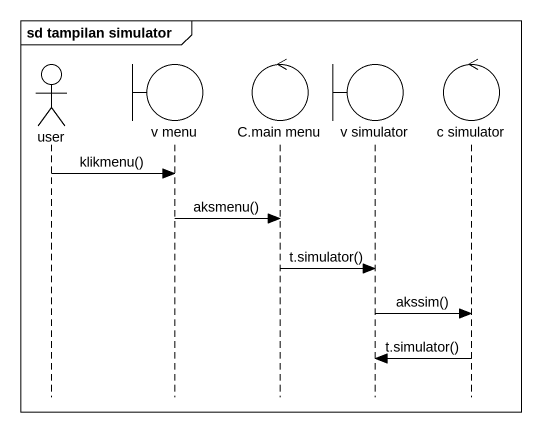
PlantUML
@startuml
mainframe sd tampilan simulator
hide footbox
actor user
boundary "v menu" as v_menu
control "C.main menu" as C_main_menu
boundary "v simulator" as v_simulator
control "c simulator" as c_simulator

user -> v_menu : klikmenu()
v_menu -> C_main_menu : aksmenu()
C_main_menu -> v_simulator : t.simulator()
v_simulator -> c_simulator : akssim()
c_simulator -> v_simulator : t.simulator()
@enduml
